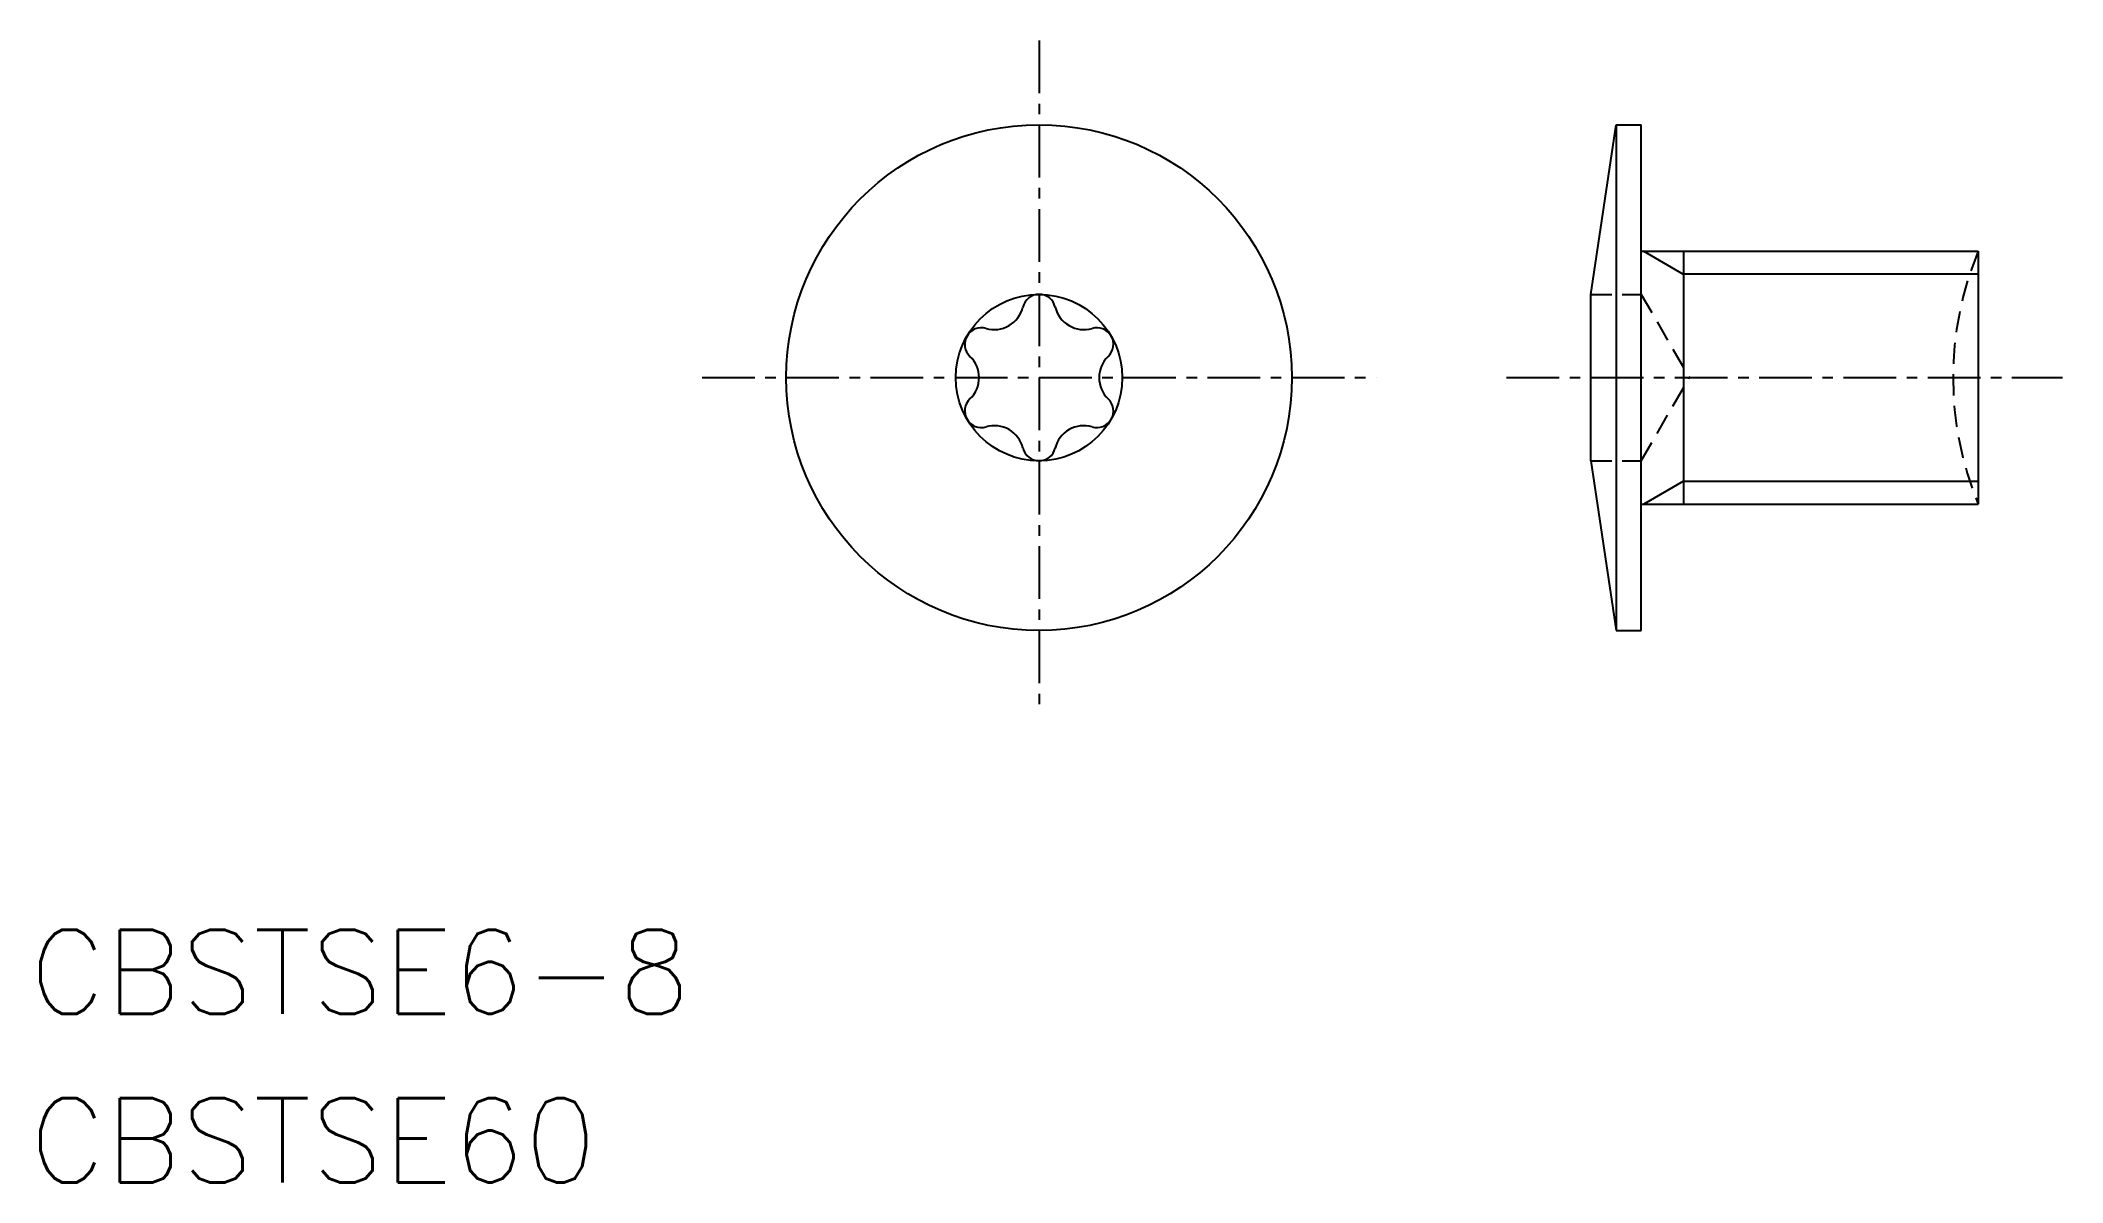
# Model space of a CAD drawing. Extents: x 8.3 to 56.3, y 6.7 to 33.8.
import ezdxf

# ---------------------------------------------------------------- set-up
doc = ezdxf.new("R2010")
doc.units = 0
doc.linetypes.add('CENTER', pattern=[2, 1.25, -0.25, 0.25, -0.25])
doc.linetypes.add('DASHED', pattern=[0.75, 0.5, -0.25])
doc.layers.get('0').update_dxf_attribs({"linetype": 'CONTINUOUS'})
doc.layers.add('CENTER', color=1, linetype='CENTER')
doc.styles.get("Standard").update_dxf_attribs({"font": 'romans.shx', "bigfont": 'bigfont.shx'})

msp = doc.modelspace()

# ---------------------------------------------------------------- linework, layer by layer
at = {"color": 7, "linetype": 'CONTINUOUS'}
for p, q in [((45.061, 27.762), (45.661, 31.787)), ((45.661, 31.787), (46.261, 31.787)), ((45.661, 31.787), (45.661, 19.787)), ((46.261, 19.787), (46.261, 31.787)), ((46.261, 28.787), (54.261, 28.787)), ((47.261, 28.787), (47.261, 22.787)), ((54.261, 28.787), (54.261, 22.787)), ((45.061, 23.812), (45.061, 27.762)), ((45.061, 23.812), (45.661, 19.787)), ((46.261, 22.787), (54.261, 22.787)), ((45.661, 19.787), (46.261, 19.787))]:
    msp.add_line(p, q, dxfattribs=at)
at = {"color": 3, "linetype": 'CONTINUOUS'}
for p, q in [((47.261, 28.238), (46.31, 28.787)), ((47.261, 28.246), (54.261, 28.246)), ((47.261, 23.329), (46.323, 22.787)), ((47.261, 23.329), (54.261, 23.329))]:
    msp.add_line(p, q, dxfattribs=at)
at = {"color": 3, "linetype": 'DASHED'}
for p, q in [((45.061, 27.762), (46.261, 27.762)), ((46.261, 27.762), (47.401, 25.787)), ((46.261, 23.812), (47.401, 25.787)), ((45.061, 23.812), (46.261, 23.812))]:
    msp.add_line(p, q, dxfattribs=at)
at = {"color": 7, "linetype": 'CONTINUOUS'}
for radius in [6, 1.975]:
    msp.add_circle((31.965, 25.787), radius, dxfattribs=at)
at = {"color": 3, "linetype": 'DASHED'}
msp.add_arc((61.461, 25.787), 7.8, 157.3801, 202.6199, dxfattribs=at)
at = {"color": 7, "linetype": 'CONTINUOUS'}
for centre, radius, start, end in [((30.904, 27.625), 0.697, 253.6336, 346.3664), ((31.965, 27.367), 0.395, 13.6336, 166.3664), ((33.026, 27.625), 0.697, 193.6336, 286.3664), ((30.597, 26.577), 0.395, 73.6336, 226.3664), ((33.334, 26.577), 0.395, 313.6336, 106.3664), ((29.844, 25.787), 0.697, 313.6336, 46.3664), ((34.087, 25.787), 0.697, 133.6336, 226.3664), ((30.597, 24.997), 0.395, 133.6336, 286.3664), ((33.334, 24.997), 0.395, 253.6336, 46.3664), ((30.904, 23.95), 0.697, 13.6336, 106.3664), ((33.026, 23.95), 0.697, 73.6336, 166.3664), ((31.965, 24.207), 0.395, 193.6336, 346.3664)]:
    msp.add_arc(centre, radius, start, end, dxfattribs=at)
at = {"layer": 'CENTER', "color": 1, "linetype": 'CENTER'}
for p, q in [((31.965, 33.787), (31.965, 17.787)), ((23.965, 25.787), (39.965, 25.787)), ((43.061, 25.787), (56.261, 25.787))]:
    msp.add_line(p, q, dxfattribs=at)

# ---------------------------------------------------------------- texts
at = {"color": 7, "linetype": 'CONTINUOUS'}
for s, p in [('CBSTSE6-8', (8.003, 10.688)), ('CBSTSE60', (8.003, 6.688))]:
    msp.add_text(s, height=2, dxfattribs=at).set_placement(p)

doc.saveas('drawing.dxf')
